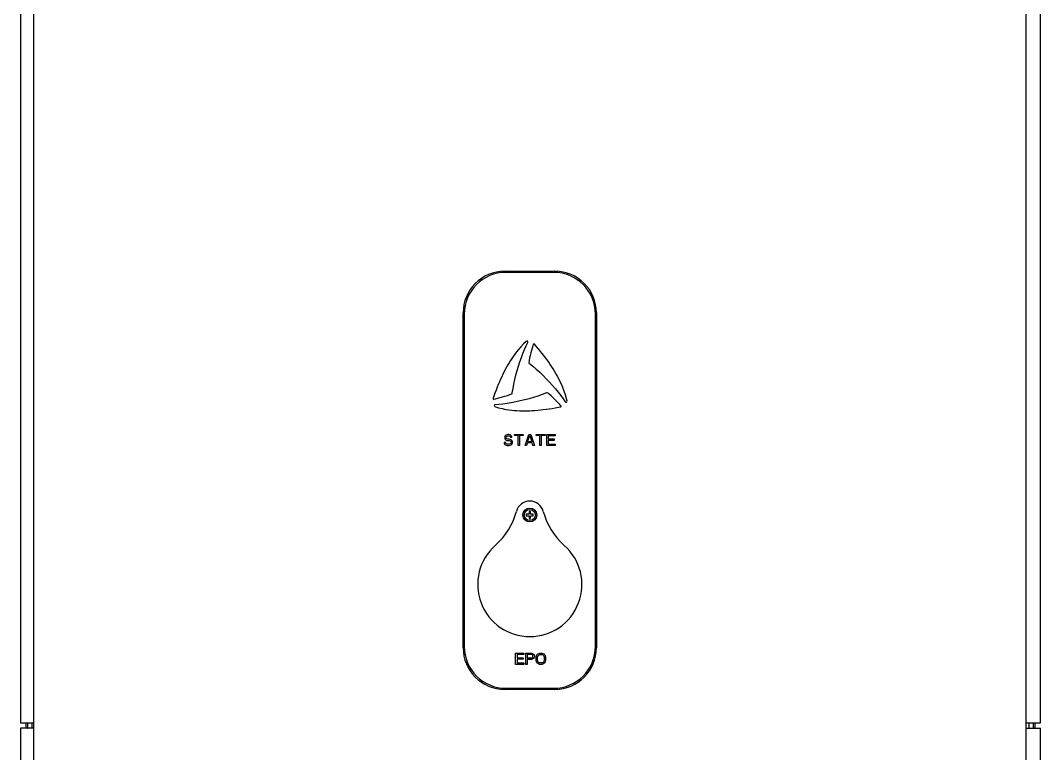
# Model space of a CAD drawing. Header units: millimetres. Extents: x 0 to 87554, y -20854 to 20404.
# Drawn here: x 49725 to 50459, y 16423 to 16951 of the extents above; entities that cross this region are included whole.
import ezdxf

# ---------------------------------------------------------------- set-up
doc = ezdxf.new("R2010")
doc.units = ezdxf.units.MM
doc.layers.get('0').update_dxf_attribs({"lineweight": 15})
for name, color, linetype in [('2401-01089_0', 7, 'Continuous'), ('4208-10637_0', 7, 'Continuous'), ('4208-10658_0', 7, 'Continuous'), ('4212-KH011_041_0', 7, 'Continuous'), ('4212-KH012_041_0', 7, 'Continuous'), ('4215-12653_3_0', 7, 'Continuous'), ('4215-12655_1_0', 7, 'Continuous'), ('4215-12661_1_0', 7, 'Continuous')]:
    doc.layers.add(name, color=color, linetype=linetype)

# ---------------------------------------------------------------- blocks, each defined once
blk = doc.blocks.new('e4tggg')
at = {"layer": '2401-01089_0', "color": 87, "linetype": 'Continuous'}
for p, q in [((941.81, -562.7), (941.81, -563.7)), ((943.81, -562.7), (941.81, -562.7)), ((941.81, -563.7), (943.81, -563.7)), ((943.81, -560.7), (943.81, -562.7)), ((944.81, -560.7), (943.81, -560.7)), ((943.81, -563.7), (943.81, -565.7)), ((944.81, -562.7), (944.81, -560.7)), ((946.81, -562.7), (944.81, -562.7)), ((944.81, -565.7), (944.81, -563.7)), ((944.81, -563.7), (946.81, -563.7)), ((946.81, -563.7), (946.81, -562.7)), ((943.81, -565.7), (944.81, -565.7))]:
    blk.add_line(p, q, dxfattribs=at)
for radius in [5, 4]:
    blk.add_circle((944.31, -563.2), radius, dxfattribs=at)
at = {"layer": '4208-10637_0', "color": 87, "linetype": 'Continuous'}
for centre, radius, start, end in [((944.31, -563.2), 10, 15.03298, 164.96702), ((886.36, -547.64), 50, 311.47146, 344.96702), ((1002.26, -547.64), 50, 195.03298, 228.52854), ((944.31, -613.2), 37.5, 131.47146, 48.52854)]:
    blk.add_arc(centre, radius, start, end, dxfattribs=at)
at = {"layer": '4208-10658_0', "color": 87, "linetype": 'Continuous'}
for p, q in [((961.51, -388.5), (927.11, -388.5)), ((897.11, -418.5), (897.11, -657.9)), ((991.51, -657.9), (991.51, -418.5)), ((939.8, -440.04), (937.82, -442.08)), ((941.77, -438.2), (939.8, -440.04)), ((941.65, -441.5), (942.84, -439.02)), ((946.81, -440.37), (946.44, -441.5)), ((948.7, -441.4), (947.66, -440.2)), ((933.48, -447.43), (932.38, -448.99)), ((934.7, -445.8), (933.48, -447.43)), ((936.11, -444.03), (934.7, -445.8)), ((937.82, -442.08), (936.11, -444.03)), ((938.25, -449.84), (939.35, -446.92)), ((939.35, -446.92), (940.49, -444.12)), ((940.49, -444.12), (941.65, -441.5)), ((945.05, -446.48), (944.61, -448.27)), ((945.5, -444.74), (945.05, -446.48)), ((945.98, -443.05), (945.5, -444.74)), ((946.44, -441.5), (945.98, -443.05)), ((950.19, -443.15), (948.7, -441.4)), ((951.62, -444.88), (950.19, -443.15)), ((953, -446.59), (951.62, -444.88)), ((954.32, -448.28), (953, -446.59)), ((928.46, -455.19), (927.55, -456.79)), ((929.39, -453.62), (928.46, -455.19)), ((930.35, -452.07), (929.39, -453.62)), ((931.35, -450.53), (930.35, -452.07)), ((932.38, -448.99), (931.35, -450.53)), ((936.17, -456.04), (937.18, -452.91)), ((937.18, -452.91), (938.25, -449.84)), ((943.82, -451.85), (943.54, -453.29)), ((943.72, -453.78), (944.04, -454.03)), ((944.2, -450.05), (943.82, -451.85)), ((944.04, -454.03), (946.5, -456.05)), ((944.61, -448.27), (944.2, -450.05)), ((955.59, -449.95), (954.32, -448.28)), ((956.8, -451.6), (955.59, -449.95)), ((957.97, -453.23), (956.8, -451.6)), ((959.08, -454.85), (957.97, -453.23)), ((960.15, -456.46), (959.08, -454.85)), ((924.92, -461.84), (924.07, -463.61)), ((925.78, -460.11), (924.92, -461.84)), ((926.65, -458.43), (925.78, -460.11)), ((927.55, -456.79), (926.65, -458.43)), ((933.57, -465.67), (934.37, -462.42)), ((934.37, -462.42), (935.23, -459.22)), ((935.23, -459.22), (936.17, -456.04)), ((946.5, -456.05), (949, -458.2)), ((949, -458.2), (951.43, -460.43)), ((951.43, -460.43), (953.85, -462.75)), ((961.16, -458.06), (960.15, -456.46)), ((962.14, -459.65), (961.16, -458.06)), ((963.07, -461.24), (962.14, -459.65)), ((963.96, -462.84), (963.07, -461.24)), ((921.61, -469.25), (920.81, -471.24)), ((922.42, -467.32), (921.61, -469.25)), ((923.24, -465.44), (922.42, -467.32)), ((924.07, -463.61), (923.24, -465.44)), ((932.24, -472.13), (932.86, -468.9)), ((932.86, -468.9), (933.57, -465.67)), ((953.85, -462.75), (956.19, -465.09)), ((956.19, -465.09), (958.47, -467.49)), ((958.47, -467.49), (960.68, -469.93)), ((960.68, -469.93), (962.81, -472.4)), ((964.82, -464.44), (963.96, -462.84)), ((965.66, -466.07), (964.82, -464.44)), ((966.48, -467.74), (965.66, -466.07)), ((967.28, -469.47), (966.48, -467.74)), ((968.08, -471.34), (967.28, -469.47)), ((919.23, -475.39), (918.46, -477.55)), ((920.02, -473.28), (919.23, -475.39)), ((920.81, -471.24), (920.02, -473.28)), ((926.45, -477.66), (928.2, -477.13)), ((928.2, -477.13), (929.96, -476.55)), ((929.96, -476.55), (931.34, -476.07)), ((931.67, -475.67), (931.73, -475.28)), ((931.73, -475.28), (932.24, -472.13)), ((953.3, -476.44), (950.19, -477.52)), ((956.28, -475.31), (953.3, -476.44)), ((956.66, -475.16), (956.28, -475.31)), ((958.28, -476.21), (957.17, -475.25)), ((959.65, -477.44), (958.28, -476.21)), ((962.81, -472.4), (964.78, -474.8)), ((964.78, -474.8), (966.64, -477.2)), ((966.64, -477.2), (968.33, -479.51)), ((968.9, -473.45), (968.08, -471.34)), ((969.74, -475.91), (968.9, -473.45)), ((970.52, -478.64), (969.74, -475.91)), ((918.46, -477.55), (917.94, -479.05)), ((918.52, -479.71), (919.67, -479.46)), ((922.07, -483.61), (919.33, -483.82)), ((919.67, -479.46), (921.25, -479.09)), ((921.25, -479.09), (922.95, -478.65)), ((924.92, -483.3), (922.07, -483.61)), ((922.95, -478.65), (924.68, -478.18)), ((924.68, -478.18), (926.45, -477.66)), ((927.92, -482.89), (924.92, -483.3)), ((930.99, -482.38), (927.92, -482.89)), ((934.19, -481.78), (930.99, -482.38)), ((937.41, -481.08), (934.19, -481.78)), ((940.63, -480.3), (937.41, -481.08)), ((943.83, -479.46), (940.63, -480.3)), ((947.05, -478.52), (943.83, -479.46)), ((950.19, -477.52), (947.05, -478.52)), ((960.99, -478.69), (959.65, -477.44)), ((962.32, -479.96), (960.99, -478.69)), ((963.6, -481.22), (962.32, -479.96)), ((964.82, -482.48), (963.6, -481.22)), ((965.93, -483.66), (964.82, -482.48)), ((966.73, -484.54), (965.93, -483.66)), ((968.33, -479.51), (969.88, -481.78)), ((971.13, -481.26), (970.52, -478.64)), ((919.15, -485.16), (921.74, -485.94)), ((921.74, -485.94), (924.49, -486.63)), ((924.49, -486.63), (927.03, -487.14)), ((927.03, -487.14), (929.27, -487.48)), ((929.27, -487.48), (931.29, -487.72)), ((931.29, -487.72), (933.19, -487.89)), ((933.19, -487.89), (935.04, -488.02)), ((935.04, -488.02), (936.87, -488.11)), ((936.87, -488.11), (938.7, -488.16)), ((938.7, -488.16), (940.52, -488.19)), ((940.52, -488.19), (942.37, -488.18)), ((942.37, -488.18), (944.23, -488.13)), ((944.23, -488.13), (946.13, -488.05)), ((946.13, -488.05), (948.05, -487.93)), ((948.05, -487.93), (950.01, -487.77)), ((950.01, -487.77), (952.01, -487.58)), ((952.01, -487.58), (954.04, -487.35)), ((954.04, -487.35), (956.12, -487.09)), ((956.12, -487.09), (958.25, -486.79)), ((958.25, -486.79), (960.41, -486.45)), ((960.41, -486.45), (962.63, -486.08)), ((962.63, -486.08), (964.89, -485.67)), ((964.89, -485.67), (966.45, -485.36)), ((926.44, -506.39), (926.27, -507.07)), ((927.1, -505.71), (926.44, -506.39)), ((927.77, -505.37), (927.1, -505.71)), ((927.27, -507.24), (927.44, -506.73)), ((927.44, -506.73), (927.94, -506.39)), ((928.44, -505.2), (927.77, -505.37)), ((927.94, -506.39), (928.44, -506.22)), ((929.27, -505.2), (928.44, -505.2)), ((928.44, -506.22), (929.44, -506.22)), ((930.1, -505.37), (929.27, -505.2)), ((929.44, -506.22), (929.94, -506.39)), ((929.94, -506.39), (930.27, -506.73)), ((930.77, -505.88), (930.1, -505.37)), ((930.27, -506.73), (930.44, -507.07)), ((931.27, -506.56), (930.77, -505.88)), ((931.44, -507.07), (931.27, -506.56)), ((933.27, -506.05), (933.27, -505.2)), ((933.27, -505.2), (939.6, -505.2)), ((935.94, -506.05), (933.27, -506.05)), ((935.94, -513.2), (935.94, -506.05)), ((936.94, -506.05), (936.94, -513.2)), ((939.6, -506.05), (936.94, -506.05)), ((939.6, -505.2), (939.6, -506.05)), ((940.94, -513.2), (943.6, -505.2)), ((942.77, -510.48), (944.27, -505.88)), ((943.6, -505.2), (944.94, -505.2)), ((944.27, -505.88), (945.77, -510.48)), ((944.94, -505.2), (947.6, -513.2)), ((948.94, -506.05), (948.94, -505.2)), ((948.94, -505.2), (955.27, -505.2)), ((951.6, -506.05), (948.94, -506.05)), ((951.6, -513.2), (951.6, -506.05)), ((952.6, -506.05), (952.6, -513.2)), ((955.27, -506.05), (952.6, -506.05)), ((955.27, -505.2), (955.27, -506.05)), ((956.6, -513.2), (956.6, -505.2)), ((956.6, -505.2), (962.6, -505.2)), ((957.6, -506.22), (957.6, -508.43)), ((962.6, -506.22), (957.6, -506.22)), ((962.6, -505.2), (962.6, -506.22)), ((925.77, -510.99), (925.94, -511.67)), ((926.77, -510.99), (925.77, -510.99)), ((925.94, -511.67), (926.44, -512.52)), ((926.27, -507.07), (926.27, -507.75)), ((926.27, -507.75), (926.44, -508.43)), ((926.44, -508.43), (927.1, -509.11)), ((926.44, -512.52), (927.27, -513.03)), ((926.94, -511.5), (926.77, -510.99)), ((927.44, -512.01), (926.94, -511.5)), ((927.1, -509.11), (927.77, -509.46)), ((927.27, -507.58), (927.27, -507.24)), ((927.44, -508.09), (927.27, -507.58)), ((927.27, -513.03), (928.1, -513.2)), ((927.94, -508.43), (927.44, -508.09)), ((928.1, -512.18), (927.44, -512.01)), ((927.77, -509.46), (928.44, -509.63)), ((928.44, -508.6), (927.94, -508.43)), ((929.44, -512.18), (928.1, -512.18)), ((928.1, -513.2), (929.44, -513.2)), ((929.44, -508.6), (928.44, -508.6)), ((928.44, -509.63), (929.44, -509.63)), ((930.27, -508.77), (929.44, -508.6)), ((929.44, -509.63), (930.1, -509.8)), ((930.1, -512.01), (929.44, -512.18)), ((929.44, -513.2), (930.27, -513.03)), ((930.1, -509.8), (930.6, -510.14)), ((930.6, -511.67), (930.1, -512.01)), ((930.94, -509.11), (930.27, -508.77)), ((930.27, -513.03), (930.94, -512.69)), ((930.44, -507.07), (931.44, -507.07)), ((930.6, -510.14), (930.94, -510.65)), ((930.94, -511.16), (930.6, -511.67)), ((931.6, -509.8), (930.94, -509.11)), ((930.94, -510.65), (930.94, -511.16)), ((930.94, -512.69), (931.6, -512.01)), ((931.94, -510.48), (931.6, -509.8)), ((931.6, -512.01), (931.94, -511.33)), ((931.94, -511.33), (931.94, -510.48)), ((936.94, -513.2), (935.94, -513.2)), ((941.94, -513.2), (940.94, -513.2)), ((942.6, -511.16), (941.94, -513.2)), ((945.94, -511.16), (942.6, -511.16)), ((945.77, -510.48), (942.77, -510.48)), ((946.6, -513.2), (945.94, -511.16)), ((947.6, -513.2), (946.6, -513.2)), ((952.6, -513.2), (951.6, -513.2)), ((962.6, -513.2), (956.6, -513.2)), ((957.6, -508.43), (961.94, -508.43)), ((957.6, -509.46), (957.6, -512.18)), ((961.94, -509.46), (957.6, -509.46)), ((957.6, -512.18), (962.6, -512.18)), ((961.94, -508.43), (961.94, -509.46)), ((962.6, -512.18), (962.6, -513.2)), ((934.11, -670.7), (934.11, -662.7)), ((934.11, -662.7), (940.11, -662.7)), ((935.11, -663.72), (935.11, -665.93)), ((940.11, -663.72), (935.11, -663.72)), ((935.11, -665.93), (939.44, -665.93)), ((935.11, -666.96), (935.11, -669.68)), ((939.44, -666.96), (935.11, -666.96)), ((939.44, -665.93), (939.44, -666.96)), ((940.11, -662.7), (940.11, -663.72)), ((941.44, -670.7), (941.44, -662.7)), ((941.44, -662.7), (945.44, -662.7)), ((942.44, -663.55), (942.44, -666.1)), ((945.61, -663.55), (942.44, -663.55)), ((942.44, -666.1), (945.61, -666.1)), ((942.44, -667.13), (942.44, -670.7)), ((945.44, -667.13), (942.44, -667.13)), ((945.44, -662.7), (946.28, -662.87)), ((946.28, -666.96), (945.44, -667.13)), ((946.11, -663.72), (945.61, -663.55)), ((945.61, -666.1), (946.11, -665.93)), ((946.44, -664.06), (946.11, -663.72)), ((946.11, -665.93), (946.44, -665.59)), ((946.28, -662.87), (946.94, -663.38)), ((946.94, -666.44), (946.28, -666.96)), ((946.61, -664.57), (946.44, -664.06)), ((946.44, -665.59), (946.61, -665.08)), ((946.61, -665.08), (946.61, -664.57)), ((946.94, -663.38), (947.44, -664.06)), ((947.44, -665.76), (946.94, -666.44)), ((947.44, -664.06), (947.61, -664.57)), ((947.61, -665.25), (947.44, -665.76)), ((947.61, -664.57), (947.61, -665.25)), ((948.94, -665.42), (949.11, -664.57)), ((948.94, -667.98), (948.94, -665.42)), ((949.11, -668.83), (948.94, -667.98)), ((949.11, -664.57), (949.44, -663.89)), ((949.44, -663.89), (950.11, -663.21)), ((949.94, -665.42), (950.11, -664.74)), ((949.94, -667.98), (949.94, -665.42)), ((950.11, -668.66), (949.94, -667.98)), ((950.11, -663.21), (950.78, -662.87)), ((950.11, -664.74), (950.44, -664.23)), ((950.44, -664.23), (950.94, -663.89)), ((950.78, -662.87), (951.61, -662.7)), ((950.94, -663.89), (951.61, -663.72)), ((951.61, -662.7), (952.94, -662.7)), ((951.61, -663.72), (952.94, -663.72)), ((952.94, -662.7), (953.78, -662.87)), ((952.94, -663.72), (953.61, -663.89)), ((953.61, -663.89), (954.11, -664.23)), ((953.78, -662.87), (954.44, -663.21)), ((954.11, -664.23), (954.44, -664.74)), ((954.44, -663.21), (955.11, -663.89)), ((954.44, -664.74), (954.61, -665.42)), ((954.61, -667.98), (954.44, -668.66)), ((954.61, -665.42), (954.61, -667.98)), ((955.11, -663.89), (955.44, -664.57)), ((955.44, -664.57), (955.61, -665.42)), ((955.61, -667.98), (955.44, -668.83)), ((955.61, -665.42), (955.61, -667.98)), ((940.11, -670.7), (934.11, -670.7)), ((935.11, -669.68), (940.11, -669.68)), ((940.11, -669.68), (940.11, -670.7)), ((942.44, -670.7), (941.44, -670.7)), ((949.44, -669.51), (949.11, -668.83)), ((950.11, -670.19), (949.44, -669.51)), ((950.44, -669.17), (950.11, -668.66)), ((950.78, -670.53), (950.11, -670.19)), ((950.94, -669.51), (950.44, -669.17)), ((951.61, -670.7), (950.78, -670.53)), ((951.61, -669.68), (950.94, -669.51)), ((952.94, -669.68), (951.61, -669.68)), ((952.94, -670.7), (951.61, -670.7)), ((953.61, -669.51), (952.94, -669.68)), ((953.78, -670.53), (952.94, -670.7)), ((954.11, -669.17), (953.61, -669.51)), ((954.44, -670.19), (953.78, -670.53)), ((954.44, -668.66), (954.11, -669.17)), ((955.11, -669.51), (954.44, -670.19)), ((955.44, -668.83), (955.11, -669.51)), ((927.11, -687.9), (961.51, -687.9))]:
    blk.add_line(p, q, dxfattribs=at)
for centre, radius, start, end in [((927.11, -418.5), 30, 90, 180), ((961.51, -418.5), 30, 0, 90), ((942.23, -438.71), 0.689, 333.28431, 132.00134), ((947.28, -440.53), 0.5, 40.99502, 162.07307), ((944.03, -453.39), 0.5, 169.13213, 231.63867), ((931.18, -475.6), 0.5, 289.13213, 351.63867), ((956.84, -475.63), 0.5, 49.13213, 111.63867), ((918.41, -479.22), 0.5, 160.99502, 282.07307), ((919.37, -484.5), 0.689, 93.28431, 252.00134), ((966.35, -484.87), 0.5, 280.99502, 42.07307), ((970.46, -481.41), 0.689, 213.28431, 12.00134), ((927.11, -657.9), 30, 180, 270), ((961.51, -657.9), 30, 270, 0)]:
    blk.add_arc(centre, radius, start, end, dxfattribs=at)
at = {"layer": '4212-KH011_041_0', "color": 87, "linetype": 'Continuous'}
for p, q in [((582.81, -712.7), (582.81, -716.7)), ((585.81, -712.7), (585.81, -716.7))]:
    blk.add_line(p, q, dxfattribs=at)
at = {"layer": '4212-KH012_041_0', "color": 87, "linetype": 'Continuous'}
for p, q in [((1303.81, -716.7), (1303.81, -712.7)), ((1306.81, -716.7), (1306.81, -712.7))]:
    blk.add_line(p, q, dxfattribs=at)
at = {"layer": '4215-12653_3_0', "color": 87, "linetype": 'Continuous'}
for p, q in [((577.61, -716.7), (577.61, -1712.2)), ((587.31, -716.7), (577.61, -716.7)), ((581.41, -712.7), (581.41, -716.5)), ((582.61, -712.7), (582.61, -716.5)), ((1301.31, -716.7), (1312.01, -716.7)), ((1307.01, -716.5), (1307.01, -712.7)), ((1308.21, -716.5), (1308.21, -712.7)), ((1312.01, -1712.2), (1312.01, -716.7))]:
    blk.add_line(p, q, dxfattribs=at)
for centre, radius, start, end in [((581.21, -716.5), 0.2, 270, 0), ((581.21, -716.5), 1.4, 351.77795, 0), ((1308.41, -716.5), 1.4, 180, 188.22205), ((1308.41, -716.5), 0.2, 180, 270)]:
    blk.add_arc(centre, radius, start, end, dxfattribs=at)
at = {"layer": '4215-12655_1_0', "color": 87, "linetype": 'Continuous'}
for p, q in [((577.61, 299.4), (577.61, -712.7)), ((1312.01, -712.7), (1312.01, 299.4)), ((577.61, -712.7), (587.31, -712.7)), ((1301.31, -712.7), (1312.01, -712.7))]:
    blk.add_line(p, q, dxfattribs=at)
at = {"layer": '4215-12661_1_0', "color": 87, "linetype": 'Continuous'}
for p, q in [((587.31, -1712.2), (587.31, 300.8)), ((1301.31, 300.8), (1301.31, -1712.2)), ((926.31, -387.7), (962.31, -387.7)), ((896.31, -658.7), (896.31, -417.7)), ((992.31, -417.7), (992.31, -658.7)), ((962.31, -688.7), (926.31, -688.7))]:
    blk.add_line(p, q, dxfattribs=at)
for centre, start, end in [((926.31, -417.7), 90, 180), ((962.31, -417.7), 0, 90), ((926.31, -658.7), 180, 270), ((962.31, -658.7), 270, 0)]:
    blk.add_arc(centre, 30, start, end, dxfattribs=at)

msp = doc.modelspace()

# ---------------------------------------------------------------- block references
at = {"lineweight": -3}
msp.add_blockref('e4tggg', (49147.147, 17158.127, 19235.731), dxfattribs=at)

doc.saveas('drawing.dxf')
